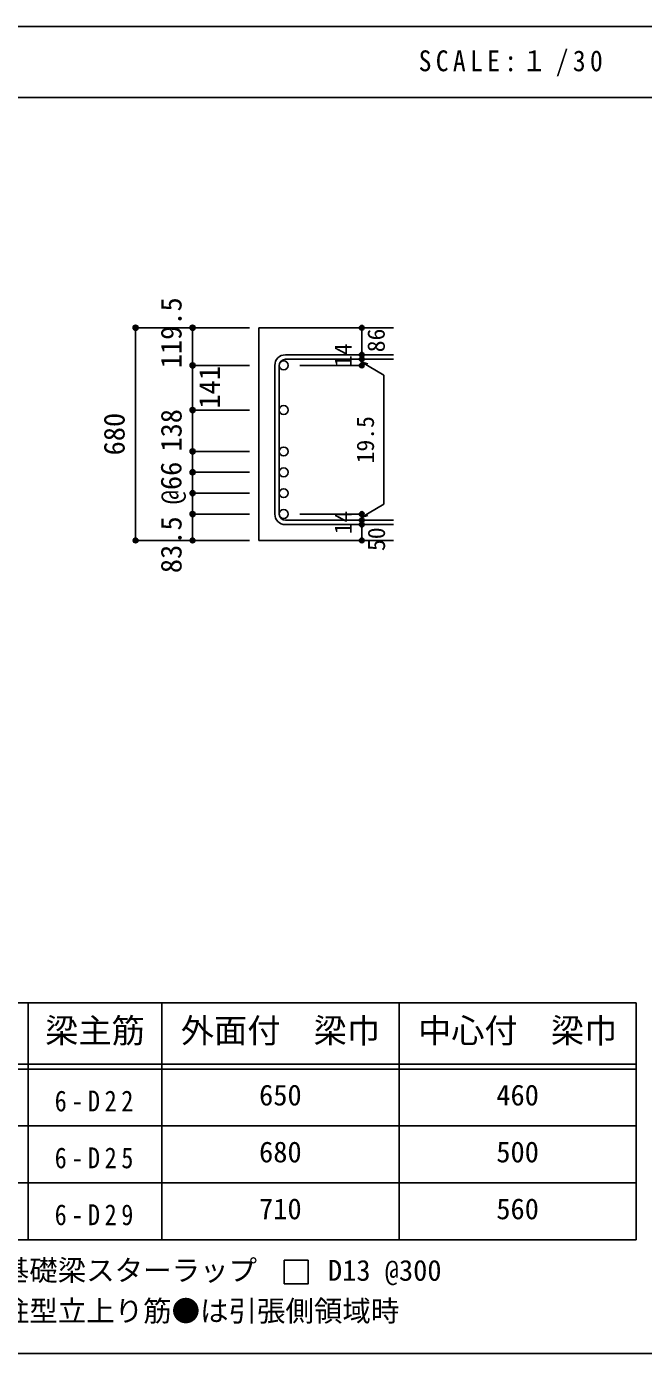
# Model space of a CAD drawing. Units: millimetres at full size, sheet at 1:30, with parts at other scales. Extents: x -5973 to 5954, y -4195 to 4201.
# Drawn here: x 1683 to 3633, y 3 to 4201 of the extents above; entities that cross this region are included whole.
import ezdxf
from ezdxf.enums import TextEntityAlignment as Align

# ---------------------------------------------------------------- set-up
doc = ezdxf.new("R2010")
doc.units = ezdxf.units.MM
doc.header["$LTSCALE"] = 30
doc.header["$PDMODE"] = 32
doc.header["$PDSIZE"] = 15
for name, color, linetype in [('0-1_躯体線', 2, 'Continuous'), ('0-5_基礎梁筋', 7, 'Continuous'), ('0-6_スタラップ筋', 7, 'Continuous'), ('0-D_寸法', 4, 'Continuous'), ('6-7_文字', 7, 'Continuous'), ('6-E_枠', 7, 'Continuous'), ('F-0_枠', 6, 'Continuous')]:
    doc.layers.add(name, color=color, linetype=linetype)
doc.styles.add('ＭＳ ゴシック', font='')
doc.styles.get('ＭＳ ゴシック').set_extended_font_data('MS Gothic')

msp = doc.modelspace()

# ---------------------------------------------------------------- linework, layer by layer
at = {"layer": '0-1_躯体線'}
for p, q in [((2842.44, 3248.3), (2417.44, 3248.3)), ((2417.44, 3248.3), (2417.44, 2575.3)), ((2842.44, 2575.3), (2417.44, 2575.3))]:
    msp.add_line(p, q, dxfattribs=at)
at = {"layer": '0-5_基礎梁筋', "color": 3}
for centre in [(2495.44, 3129.1), (2495.44, 2987.8), (2495.44, 2856.8), (2495.44, 2790.8), (2495.44, 2724.8), (2495.44, 2658.8)]:
    msp.add_circle(centre, 14, dxfattribs=at)
at = {"layer": '0-5_基礎梁筋'}
for p in [(2027.44, 3248.3), (2027.44, 2575.3)]:
    msp.add_point(p, dxfattribs=at)
at = {"layer": '0-6_スタラップ筋'}
for p, q in [((2842.44, 3162.6), (2500.94, 3162.6)), ((2467.44, 3129.1), (2467.44, 2658.8)), ((2481.44, 3129.1), (2481.44, 2658.8)), ((2842.44, 3148.6), (2500.94, 3148.6)), ((2842.44, 2639.3), (2500.94, 2639.3)), ((2842.44, 2625.3), (2500.94, 2625.3))]:
    msp.add_line(p, q, dxfattribs=at)
for centre, radius, start, end in [((2500.94, 3129.1), 33.5, 90, 180), ((2500.94, 3129.1), 19.5, 90, 180), ((2500.94, 2658.8), 33.5, 180, 270), ((2500.94, 2658.8), 19.5, 180, 270)]:
    msp.add_arc(centre, radius, start, end, dxfattribs=at)
at = {"layer": '0-D_寸法'}
for p, q in [((2027.44, 3248.3), (2207.44, 3248.3)), ((2027.44, 3248.3), (2207.44, 3248.3)), ((2027.44, 2575.3), (2027.44, 3248.3)), ((2207.44, 3129.1), (2207.44, 3248.3)), ((2207.44, 3248.3), (2387.44, 3248.3)), ((2207.44, 3248.3), (2387.44, 3248.3)), ((2742.44, 3148.6), (2742.44, 3162.6)), ((2207.44, 3129.1), (2387.44, 3129.1)), ((2207.44, 3129.1), (2207.44, 2987.8)), ((2742.44, 3129.1), (2546.35, 3129.1)), ((2742.44, 3148.6), (2742.44, 3129.1)), ((2742.44, 3138.85), (2761.76, 3133.68)), ((2742.44, 3138.85), (2812.5, 3098.4)), ((2812.5, 3098.4), (2812.5, 2689.5)), ((2207.44, 2987.8), (2387.44, 2987.8)), ((2207.44, 2987.8), (2387.44, 2987.8)), ((2207.44, 2987.8), (2207.44, 2856.8)), ((2207.44, 2856.8), (2387.44, 2856.8)), ((2207.44, 2856.8), (2387.44, 2856.8)), ((2207.44, 2790.8), (2387.44, 2790.8)), ((2207.44, 2724.8), (2387.44, 2724.8)), ((2742.44, 2649.05), (2812.5, 2689.5)), ((2207.44, 2658.8), (2387.44, 2658.8)), ((2742.44, 2658.8), (2546.35, 2658.8)), ((2742.44, 2639.3), (2742.44, 2658.8)), ((2742.44, 2649.05), (2761.76, 2654.23)), ((2742.44, 2625.3), (2742.44, 2639.3)), ((2742.44, 2575.3), (2742.44, 2625.3)), ((2027.44, 2575.3), (2207.44, 2575.3)), ((2207.44, 2575.3), (2387.44, 2575.3))]:
    msp.add_line(p, q, dxfattribs=at)
for points in [[(2742.44, 3248.3), (2742.44, 3162.6), (2742.44, 3248.3)], [(2207.44, 2856.8), (2207.44, 2658.8), (2207.44, 2575.3)]]:
    msp.add_lwpolyline(points, dxfattribs=at)
for centre, radius in [((2027.44, 3248.3), 8), ((2027.44, 3248.3), 7.2), ((2027.44, 3248.3), 6.4), ((2027.44, 3248.3), 5.6), ((2027.44, 3248.3), 4.8), ((2027.44, 3248.3), 4), ((2027.44, 3248.3), 3.2), ((2027.44, 3248.3), 2.4), ((2027.44, 3248.3), 1.6), ((2027.44, 3248.3), 0.8), ((2207.44, 3248.3), 8), ((2207.44, 3248.3), 7.2), ((2207.44, 3248.3), 6.4), ((2207.44, 3248.3), 5.6), ((2207.44, 3248.3), 4.8), ((2207.44, 3248.3), 4), ((2207.44, 3248.3), 3.2), ((2207.44, 3248.3), 2.4), ((2207.44, 3248.3), 1.6), ((2207.44, 3248.3), 0.8), ((2742.44, 3248.3), 4), ((2742.44, 3248.3), 3.6), ((2742.44, 3248.3), 3.2), ((2742.44, 3248.3), 2.8), ((2742.44, 3248.3), 2.4), ((2742.44, 3248.3), 2), ((2742.44, 3248.3), 1.6), ((2742.44, 3248.3), 1.2), ((2742.44, 3248.3), 0.8), ((2742.44, 3248.3), 0.4), ((2742.44, 3162.6), 4), ((2742.44, 3148.6), 4), ((2742.44, 3162.6), 3.6), ((2742.44, 3148.6), 3.6), ((2742.44, 3162.6), 3.2), ((2742.44, 3148.6), 3.2), ((2742.44, 3162.6), 2.8), ((2742.44, 3148.6), 2.8), ((2742.44, 3162.6), 2.4), ((2742.44, 3148.6), 2.4), ((2742.44, 3162.6), 2), ((2742.44, 3148.6), 2), ((2742.44, 3162.6), 1.6), ((2742.44, 3148.6), 1.6), ((2742.44, 3162.6), 1.2), ((2742.44, 3148.6), 1.2), ((2742.44, 3162.6), 0.8), ((2742.44, 3148.6), 0.8), ((2742.44, 3162.6), 0.4), ((2742.44, 3148.6), 0.4), ((2207.44, 3129.1), 8), ((2207.44, 3129.1), 7.2), ((2207.44, 3129.1), 6.4), ((2207.44, 3129.1), 5.6), ((2207.44, 3129.1), 4.8), ((2207.44, 3129.1), 4), ((2207.44, 3129.1), 3.2), ((2207.44, 3129.1), 2.4), ((2207.44, 3129.1), 1.6), ((2207.44, 3129.1), 0.8), ((2742.44, 3129.1), 4), ((2742.44, 3129.1), 3.6), ((2742.44, 3129.1), 3.2), ((2742.44, 3129.1), 2.8), ((2742.44, 3129.1), 2.4), ((2742.44, 3129.1), 2), ((2742.44, 3129.1), 1.6), ((2742.44, 3129.1), 1.2), ((2742.44, 3129.1), 0.8), ((2742.44, 3129.1), 0.4), ((2207.44, 2987.8), 8), ((2207.44, 2987.8), 7.2), ((2207.44, 2987.8), 6.4), ((2207.44, 2987.8), 5.6), ((2207.44, 2987.8), 4.8), ((2207.44, 2987.8), 4), ((2207.44, 2987.8), 3.2), ((2207.44, 2987.8), 2.4), ((2207.44, 2987.8), 1.6), ((2207.44, 2987.8), 0.8), ((2207.44, 2856.8), 8), ((2207.44, 2856.8), 7.2), ((2207.44, 2856.8), 6.4), ((2207.44, 2856.8), 5.6), ((2207.44, 2856.8), 4.8), ((2207.44, 2856.8), 4), ((2207.44, 2856.8), 3.2), ((2207.44, 2856.8), 2.4), ((2207.44, 2856.8), 1.6), ((2207.44, 2856.8), 0.8), ((2207.44, 2790.8), 8), ((2207.44, 2790.8), 7.2), ((2207.44, 2790.8), 6.4), ((2207.44, 2790.8), 5.6), ((2207.44, 2790.8), 4.8), ((2207.44, 2790.8), 4), ((2207.44, 2790.8), 3.2), ((2207.44, 2790.8), 2.4), ((2207.44, 2790.8), 1.6), ((2207.44, 2790.8), 0.8), ((2207.44, 2724.8), 8), ((2207.44, 2724.8), 7.2), ((2207.44, 2724.8), 6.4), ((2207.44, 2724.8), 5.6), ((2207.44, 2724.8), 4.8), ((2207.44, 2724.8), 4), ((2207.44, 2724.8), 3.2), ((2207.44, 2724.8), 2.4), ((2207.44, 2724.8), 1.6), ((2207.44, 2724.8), 0.8), ((2207.44, 2658.8), 8), ((2207.44, 2658.8), 7.2), ((2207.44, 2658.8), 6.4), ((2207.44, 2658.8), 5.6), ((2207.44, 2658.8), 4.8), ((2207.44, 2658.8), 4), ((2207.44, 2658.8), 3.2), ((2207.44, 2658.8), 2.4), ((2207.44, 2658.8), 1.6), ((2207.44, 2658.8), 0.8), ((2742.44, 2658.8), 4), ((2742.44, 2658.8), 3.6), ((2742.44, 2658.8), 3.2), ((2742.44, 2658.8), 2.8), ((2742.44, 2658.8), 2.4), ((2742.44, 2658.8), 2), ((2742.44, 2658.8), 1.6), ((2742.44, 2658.8), 1.2), ((2742.44, 2658.8), 0.8), ((2742.44, 2658.8), 0.4), ((2742.44, 2639.3), 4), ((2742.44, 2625.3), 4), ((2742.44, 2639.3), 3.6), ((2742.44, 2625.3), 3.6), ((2742.44, 2639.3), 3.2), ((2742.44, 2625.3), 3.2), ((2742.44, 2639.3), 2.8), ((2742.44, 2625.3), 2.8), ((2742.44, 2639.3), 2.4), ((2742.44, 2625.3), 2.4), ((2742.44, 2639.3), 2), ((2742.44, 2625.3), 2), ((2742.44, 2639.3), 1.6), ((2742.44, 2625.3), 1.6), ((2742.44, 2639.3), 1.2), ((2742.44, 2625.3), 1.2), ((2742.44, 2639.3), 0.8), ((2742.44, 2625.3), 0.8), ((2742.44, 2639.3), 0.4), ((2742.44, 2625.3), 0.4), ((2027.44, 2575.3), 7.2), ((2027.44, 2575.3), 6.4), ((2027.44, 2575.3), 5.6), ((2027.44, 2575.3), 4.8), ((2027.44, 2575.3), 4), ((2027.44, 2575.3), 3.2), ((2027.44, 2575.3), 2.4), ((2027.44, 2575.3), 1.6), ((2027.44, 2575.3), 0.8), ((2207.44, 2575.3), 7.2), ((2207.44, 2575.3), 6.4), ((2207.44, 2575.3), 5.6), ((2207.44, 2575.3), 4.8), ((2207.44, 2575.3), 4), ((2207.44, 2575.3), 3.2), ((2207.44, 2575.3), 2.4), ((2207.44, 2575.3), 1.6), ((2207.44, 2575.3), 0.8), ((2742.44, 2575.3), 4), ((2742.44, 2575.3), 3.6), ((2742.44, 2575.3), 3.2), ((2742.44, 2575.3), 2.8), ((2742.44, 2575.3), 2.4), ((2742.44, 2575.3), 2), ((2742.44, 2575.3), 1.6), ((2742.44, 2575.3), 1.2), ((2742.44, 2575.3), 0.8), ((2742.44, 2575.3), 0.4)]:
    msp.add_circle(centre, radius, dxfattribs=at)
at = {"layer": '0-D_寸法', "color": 7}
for p in [(2027.44, 3248.3), (2207.44, 3248.3), (2742.44, 3248.3), (2742.44, 3162.6), (2742.44, 3148.6), (2207.44, 3129.1), (2207.44, 3129.1), (2742.44, 3129.1), (2207.44, 2987.8), (2207.44, 2987.8), (2207.44, 2856.8), (2207.44, 2856.8), (2207.44, 2790.8), (2207.44, 2790.8), (2207.44, 2790.8), (2207.44, 2724.8), (2207.44, 2724.8), (2207.44, 2724.8), (2207.44, 2658.8), (2207.44, 2658.8), (2207.44, 2658.8), (2742.44, 2658.8), (2742.44, 2658.8), (2742.44, 2639.3), (2742.44, 2625.3), (2027.44, 2575.3), (2207.44, 2575.3), (2742.44, 2575.3)]:
    msp.add_point(p, dxfattribs=at)
at = {"layer": '6-7_文字'}
msp.add_lwpolyline([(2497.51, 223.1), (2572.51, 223.1), (2572.51, 298.1), (2497.51, 298.1)], close=True, dxfattribs=at)
at = {"layer": '6-E_枠', "color": 3}
for p, q in [((1447.71, 1112.77), (3610.24, 1112.77)), ((3610.24, 1112.77), (3610.24, 362.77)), ((1447.71, 362.77), (3610.24, 362.77))]:
    msp.add_line(p, q, dxfattribs=at)
at = {"layer": '6-E_枠'}
for p, q in [((1687.71, 1112.77), (1687.71, 362.77)), ((2110.24, 1112.77), (2110.24, 362.77)), ((2860.24, 1112.77), (2860.24, 362.77)), ((1447.71, 917.77), (3610.24, 917.77)), ((1447.71, 902.77), (3610.24, 902.77)), ((1447.71, 722.77), (3610.24, 722.77)), ((1447.71, 542.77), (3610.24, 542.77))]:
    msp.add_line(p, q, dxfattribs=at)
at = {"layer": 'F-0_枠'}
msp.add_line((-5972.88, 4201.15), (5954.1, 4201.15), dxfattribs=at)
at = {"layer": 'F-0_枠', "color": 2}
for p, q in [((-5972.88, 3976.15), (3723.6, 3976.15)), ((3723.6, 2.95), (-5972.88, 2.95))]:
    msp.add_line(p, q, dxfattribs=at)

# ---------------------------------------------------------------- texts
at = {"layer": '0-D_寸法', "style": 'ＭＳ ゴシック'}
for s, height, p in [('119.5', 65.98, (2192.44, 3119.95)), ('86', 54.99, (2831.6, 3170.56)), ('14', 54.99, (2727.21, 3123.94)), ('141', 65.98, (2313.47, 2992.4)), ('138', 65.98, (2192.64, 2856.29)), ('680', 65.98, (2012.44, 2844.3)), ('19.5', 54.99, (2797.5, 2818.95)), ('@66', 65.98, (2191.95, 2689.79)), ('83.5', 65.98, (2192.44, 2471.8)), ('14', 54.99, (2727.18, 2594.62)), ('50', 54.99, (2832.44, 2541.8))]:
    msp.add_text(s, height=height, rotation=90, dxfattribs=at).set_placement(p, align=Align.BOTTOM_LEFT)
at = {"layer": '6-7_文字', "color": 2, "style": 'ＭＳ ゴシック'}
for s, p in [('梁主筋', (1741.48, 962.77)), ('外面付\u3000梁巾', (2170.24, 962.77)), ('中心付\u3000梁巾', (2920.24, 962.77))]:
    msp.add_text(s, height=76.98, dxfattribs=at).set_placement(p, align=Align.BOTTOM_LEFT)
at = {"layer": '6-7_文字', "style": 'ＭＳ ゴシック'}
for s, p in [('650', (2417.74, 767.77)), ('460', (3167.74, 767.77)), ('680', (2417.74, 587.77)), ('500', (3167.74, 587.77)), ('710', (2417.74, 407.77)), ('560', (3167.74, 407.77)), ('※ 基礎梁スターラップ     D13 @300', (1466.27, 213.19)), ('※ 柱型立上り筋●は引張側領域時', (1466.27, 84.68))]:
    msp.add_text(s, height=65.98, dxfattribs=at).set_placement(p, align=Align.BOTTOM_LEFT)
at = {"layer": '6-7_文字', "color": 2, "insert": (2922.26, 4043.65), "char_height": 65.98, "attachment_point": 7, "style": 'ＭＳ ゴシック'}
msp.add_mtext('\\T1.34;\\W0.9;SCALE:１/30', dxfattribs=at)
at = {"layer": '6-7_文字', "char_height": 65.98, "attachment_point": 7, "style": 'ＭＳ ゴシック'}
for s, insert in [('\\T1.38;\\W0.85;6-D22', (1771.48, 767.77)), ('\\T1.38;\\W0.85;6-D25', (1771.48, 587.77)), ('\\T1.38;\\W0.85;6-D29', (1771.48, 407.77))]:
    msp.add_mtext(s, dxfattribs=dict(at, insert=insert))

doc.saveas('drawing.dxf')
